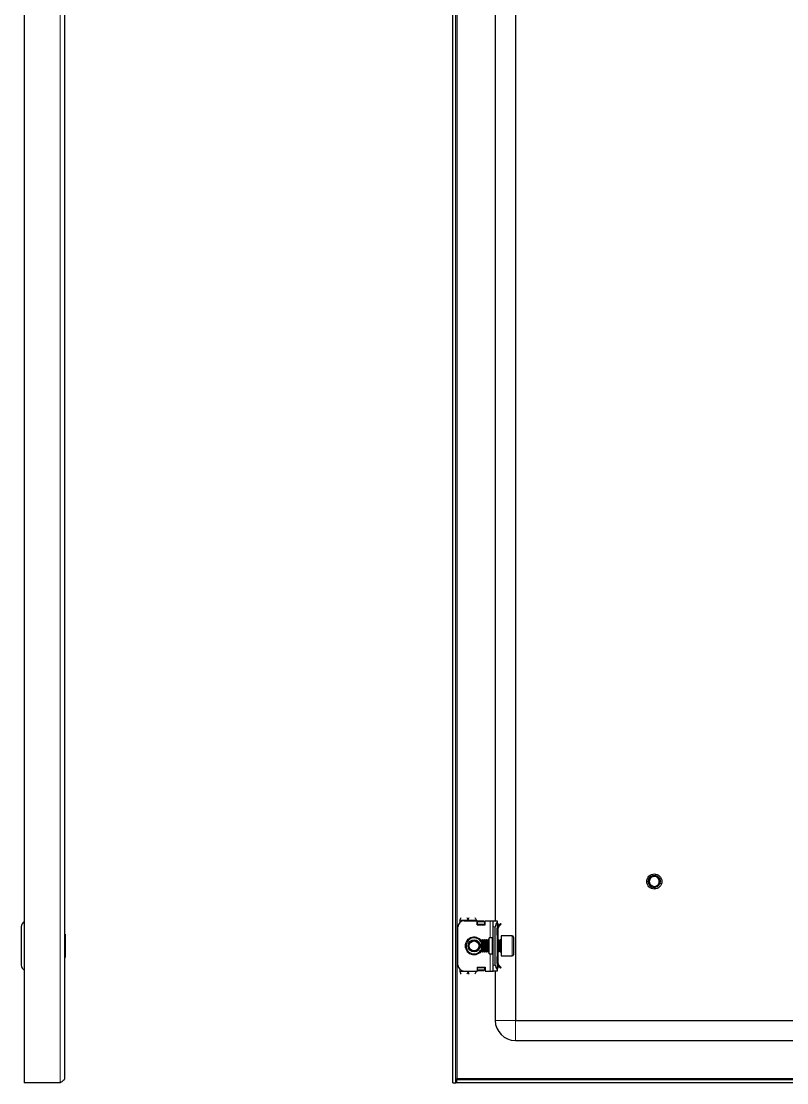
# Model space of a CAD drawing. Header units: millimetres. Extents: x -59 to 1529, y -979 to 1408.
# Drawn here: x 768 to 1149, y -860 to -333 of the extents above; entities that cross this region are included whole.
import ezdxf

# ---------------------------------------------------------------- set-up
doc = ezdxf.new("R2010")
doc.units = ezdxf.units.MM

msp = doc.modelspace()

# ---------------------------------------------------------------- linework, layer by layer
at = {"color": 7, "linetype": 'Continuous', "lineweight": 25}
for p, q in [((769.88, 1300.75), (769.88, -860.25)), ((789.88, 1298.65), (789.88, -858.15)), ((982.79, -860.25), (982.79, 1300.75)), ((984.29, -860.25), (984.29, 1300.75)), ((1013.79, 1269.75), (1013.79, -829.25)), ((1003.79, -104.75), (1003.79, -779.75)), ((1079.95, -759.27), (1079.94, -759.31)), ((1080.01, -759.13), (1080.11, -758.95)), ((1080.02, -759.13), (1080.12, -758.94)), ((1080.52, -758.28), (1080.68, -758.16)), ((1080.55, -758.32), (1080.67, -758.13)), ((1082.19, -757.31), (1082.14, -757.32)), ((1083.33, -757.3), (1083.29, -757.29)), ((1083.51, -757.34), (1083.46, -757.33)), ((1083.68, -757.39), (1083.64, -757.37)), ((1083.86, -757.45), (1083.82, -757.43)), ((1084.22, -757.61), (1084.18, -757.59)), ((1084.22, -757.61), (1084.22, -757.72)), ((1084.22, -757.61), (1084.36, -757.73)), ((1084.4, -757.72), (1084.35, -757.69)), ((1084.57, -757.83), (1084.53, -757.81)), ((1084.57, -757.83), (1084.77, -758.02)), ((1084.73, -757.96), (1084.69, -757.93)), ((1084.88, -758.1), (1084.84, -758.07)), ((1085.01, -758.24), (1084.98, -758.2)), ((1085.6, -759.21), (1085.6, -759.2)), ((1079.79, -760.05), (1079.85, -759.74)), ((1079.79, -760.05), (1079.79, -760.1)), ((1079.79, -760.25), (1079.79, -760.25)), ((1079.81, -759.85), (1079.81, -759.9)), ((1079.85, -759.64), (1079.84, -759.69)), ((1079.9, -759.45), (1079.88, -759.5)), ((1080.5, -761.12), (1080.33, -760.71)), ((1080.63, -762.33), (1080.51, -762.2)), ((1080.51, -762.21), (1080.53, -762.23)), ((1080.63, -762.33), (1080.66, -762.36)), ((1080.77, -762.47), (1080.81, -762.5)), ((1080.93, -762.6), (1080.96, -762.63)), ((1081.09, -762.72), (1081.13, -762.75)), ((1082.59, -763.24), (1083.33, -763.17)), ((1083.48, -763.17), (1083.52, -763.16)), ((1083.67, -763.12), (1083.71, -763.1)), ((1083.86, -763.05), (1083.91, -763.03)), ((1084.24, -762.88), (1084.01, -762.96)), ((1084.05, -762.97), (1084.1, -762.95)), ((1084.41, -762.77), (1084.21, -762.89)), ((1084.23, -762.81), (1084.28, -762.85)), ((1084.24, -762.88), (1084.28, -762.85)), ((1085.7, -760.95), (1085.63, -761.19)), ((1085.66, -759.39), (1085.65, -759.34)), ((1085.65, -761.14), (1085.67, -761.1)), ((1085.71, -759.56), (1085.7, -759.52)), ((1085.7, -760.95), (1085.71, -760.91)), ((1085.75, -759.75), (1085.74, -759.7)), ((1085.74, -760.75), (1085.75, -760.71)), ((1085.79, -760.14), (1085.76, -760.38)), ((1085.77, -759.94), (1085.77, -759.89)), ((1085.77, -760.55), (1085.78, -760.5)), ((1085.79, -760.14), (1085.78, -760.09)), ((1085.79, -760.34), (1085.79, -760.29)), ((986.29, -779.5), (986.29, -780.51)), ((988.29, -779.75), (994.79, -779.75)), ((994.29, -779.5), (994.29, -779.75)), ((994.79, -781.75), (994.79, -779.75)), ((994.99, -779.87), (994.79, -779.87)), ((994.99, -781.75), (994.99, -779.87)), ((995.04, -780.13), (995.54, -779.77)), ((995.54, -780.13), (995.04, -780.48)), ((995.04, -780.48), (995.04, -780.13)), ((995.54, -779.77), (995.54, -780.13)), ((995.54, -779.77), (998.04, -779.77)), ((995.54, -780.13), (998.04, -780.13)), ((998.04, -780.13), (998.04, -779.77)), ((998.04, -779.77), (998.54, -780.13)), ((998.54, -780.48), (998.04, -780.13)), ((998.54, -780.13), (998.54, -780.48)), ((998.79, -781.75), (998.79, -779.75)), ((998.79, -779.75), (1001.29, -779.75)), ((1001.29, -779.75), (1002.79, -779.75)), ((1002.79, -779.75), (1004.79, -779.75)), ((1002.79, -782.75), (1002.79, -779.75)), ((1004.79, -779.75), (1004.79, -780.51)), ((768.38, -782.75), (768.38, -801.75)), ((985.29, -801.75), (985.29, -782.75)), ((994.79, -781.75), (998.79, -781.75)), ((995.04, -781.4), (995.04, -780.48)), ((995.04, -781.75), (995.04, -781.4)), ((998.54, -780.48), (998.54, -781.4)), ((998.54, -781.4), (998.54, -781.75)), ((1002.79, -801.75), (1002.79, -782.75)), ((1003.79, -801.75), (1003.79, -782.75)), ((1004.79, -780.51), (1004.79, -803.99)), ((1004.79, -780.84), (1004.99, -781.04)), ((1005.29, -783.5), (1004.79, -783.5)), ((1004.79, -787), (1004.79, -783.5)), ((1005.29, -781.75), (1005.29, -782.21)), ((1005.29, -787), (1005.29, -783.5)), ((1005.37, -782.09), (1006.35, -781.11)), ((1005.73, -782.44), (1005.37, -782.09)), ((1005.73, -782.44), (1006.7, -781.46)), ((1006.35, -781.11), (1006.7, -781.46)), ((790.13, -786.46), (789.88, -786.46)), ((790.13, -786.46), (790.13, -798.03)), ((997.34, -789.25), (996.79, -789.8)), ((996.79, -789.8), (996.79, -794.7)), ((997.4, -789.25), (997.34, -789.25)), ((997.34, -789.25), (997.34, -795.25)), ((997.79, -789.8), (997.4, -789.25)), ((997.4, -789.25), (997.4, -794.78)), ((998.18, -789.25), (997.79, -789.8)), ((997.79, -789.8), (997.79, -794.31)), ((998.4, -789.25), (998.18, -789.25)), ((998.18, -789.25), (998.18, -794.78)), ((998.79, -789.8), (998.4, -789.25)), ((998.4, -789.25), (998.4, -794.78)), ((999.18, -789.25), (998.79, -789.8)), ((998.79, -789.8), (998.79, -794.31)), ((999.4, -789.25), (999.18, -789.25)), ((999.18, -789.25), (999.18, -794.78)), ((999.79, -789.8), (999.4, -789.25)), ((999.4, -789.25), (999.4, -794.78)), ((1000.18, -789.25), (999.79, -789.8)), ((999.79, -789.8), (999.79, -794.31)), ((1000.4, -789.25), (1000.18, -789.25)), ((1000.18, -789.25), (1000.18, -794.78)), ((1000.79, -789.8), (1000.4, -789.25)), ((1000.4, -789.25), (1000.4, -794.78)), ((1002.29, -788.25), (1000.79, -788.25)), ((1000.79, -796.25), (1000.79, -788.25)), ((1005.29, -787), (1004.79, -787)), ((1005.18, -789.25), (1004.79, -789.8)), ((1005.4, -789.25), (1005.18, -789.25)), ((1005.18, -789.25), (1005.18, -794.78)), ((1005.29, -789.25), (1005.29, -787)), ((1005.79, -789.8), (1005.4, -789.25)), ((1005.4, -789.25), (1005.4, -794.78)), ((1006.18, -789.25), (1005.79, -789.8)), ((1005.79, -789.8), (1005.79, -794.31)), ((1006.54, -789.25), (1006.18, -789.25)), ((1006.18, -789.25), (1006.18, -794.78)), ((1012.19, -787.25), (1006.79, -787.25)), ((1006.79, -787.25), (1006.79, -797.25)), ((1012.79, -787.85), (1012.79, -796.65)), ((996.79, -794.7), (997.34, -795.25)), ((997.34, -795.25), (997.4, -795.25)), ((997.4, -795.25), (997.79, -794.7)), ((997.4, -794.78), (997.4, -795.25)), ((997.79, -794.31), (997.79, -794.7)), ((997.79, -794.7), (998.18, -795.25)), ((998.18, -794.78), (998.18, -795.25)), ((998.18, -795.25), (998.4, -795.25)), ((998.4, -795.25), (998.79, -794.7)), ((998.4, -794.78), (998.4, -795.25)), ((998.79, -794.31), (998.79, -794.7)), ((998.79, -794.7), (999.18, -795.25)), ((999.18, -794.78), (999.18, -795.25)), ((999.18, -795.25), (999.4, -795.25)), ((999.4, -795.25), (999.79, -794.7)), ((999.4, -794.78), (999.4, -795.25)), ((999.79, -794.31), (999.79, -794.7)), ((999.79, -794.7), (1000.18, -795.25)), ((1000.18, -794.78), (1000.18, -795.25)), ((1000.18, -795.25), (1000.4, -795.25)), ((1000.4, -795.25), (1000.79, -794.7)), ((1000.4, -794.78), (1000.4, -795.25)), ((1004.79, -794.7), (1005.18, -795.25)), ((1005.18, -794.78), (1005.18, -795.25)), ((1005.18, -795.25), (1005.4, -795.25)), ((1005.29, -797.5), (1005.29, -795.25)), ((1005.4, -795.25), (1005.79, -794.7)), ((1005.4, -794.78), (1005.4, -795.25)), ((1005.79, -794.31), (1005.79, -794.7)), ((1005.79, -794.7), (1006.18, -795.25)), ((1006.18, -794.78), (1006.18, -795.25)), ((1006.18, -795.25), (1006.54, -795.25)), ((789.88, -798.03), (790.13, -798.03)), ((1000.79, -796.25), (1002.29, -796.25)), ((1004.79, -797.5), (1005.29, -797.5)), ((1004.79, -801), (1004.79, -797.5)), ((1005.29, -801), (1004.79, -801)), ((1005.29, -801), (1005.29, -797.5)), ((1006.79, -797.25), (1012.19, -797.25)), ((986.29, -803.99), (986.29, -805)), ((988.29, -804.75), (994.79, -804.75)), ((994.29, -804.75), (994.29, -805)), ((994.79, -802.75), (994.79, -804.75)), ((994.79, -802.75), (998.79, -802.75)), ((994.79, -804.63), (994.99, -804.63)), ((994.99, -804.63), (994.99, -802.75)), ((995.04, -803.1), (995.04, -802.75)), ((995.04, -804.02), (995.04, -803.1)), ((995.04, -804.02), (995.54, -804.37)), ((995.04, -804.37), (995.04, -804.02)), ((995.54, -804.72), (995.04, -804.37)), ((998.04, -804.37), (995.54, -804.37)), ((995.54, -804.37), (995.54, -804.72)), ((998.04, -804.72), (995.54, -804.72)), ((998.04, -804.37), (998.54, -804.02)), ((998.04, -804.72), (998.04, -804.37)), ((998.54, -804.37), (998.04, -804.72)), ((998.54, -802.75), (998.54, -803.1)), ((998.54, -803.1), (998.54, -804.02)), ((998.54, -804.02), (998.54, -804.37)), ((998.79, -802.75), (998.79, -804.75)), ((998.79, -804.75), (1001.29, -804.75)), ((1001.29, -804.75), (1002.79, -804.75)), ((1002.79, -804.75), (1002.79, -801.75)), ((1004.79, -804.75), (1002.79, -804.75)), ((1003.79, -804.75), (1003.79, -829.25)), ((1004.99, -803.46), (1004.79, -803.66)), ((1004.79, -803.99), (1004.79, -804.75)), ((1005.29, -802.75), (1005.29, -802.36)), ((1005.73, -802.06), (1005.37, -802.41)), ((1005.37, -802.41), (1006.35, -803.39)), ((1005.73, -802.06), (1006.7, -803.04)), ((1006.35, -803.39), (1006.7, -803.04)), ((1013.79, -829.25), (1497.79, -829.25)), ((1013.79, -839.25), (1497.79, -839.25)), ((984.49, -858.75), (984.49, -860.25)), ((1527.09, -858.75), (984.49, -858.75)), ((984.64, -858.75), (984.89, -858.15)), ((787.78, -860.25), (769.88, -860.25)), ((982.79, -860.25), (984.29, -860.25)), ((1527.09, -860.25), (984.49, -860.25))]:
    msp.add_line(p, q, dxfattribs=at)
at = {"color": 8, "linetype": 'Continuous', "lineweight": 18}
for p, q in [((787.78, 1300.75), (787.78, -860.25)), ((984.89, -858.15), (984.89, 1298.65)), ((986.29, -779.5), (990.29, -779.5)), ((990.29, -779.5), (994.29, -779.5)), ((1001.29, -788.25), (1001.29, -779.75)), ((998.54, -781.4), (995.04, -781.4)), ((1003.79, -782.75), (1002.79, -782.75)), ((1004.79, -781.25), (1004.99, -781.04)), ((1004.79, -781.75), (1005.29, -781.75)), ((1002.29, -796.25), (1002.29, -788.25)), ((1006.54, -790.63), (1006.54, -789.25)), ((1006.54, -795.25), (1006.54, -790.63)), ((1012.19, -797.25), (1012.19, -787.25)), ((1001.29, -804.75), (1001.29, -796.25)), ((986.29, -805), (990.29, -805)), ((994.29, -805), (990.29, -805)), ((995.04, -803.1), (998.54, -803.1)), ((1002.79, -801.75), (1003.79, -801.75)), ((1004.79, -802.75), (1005.29, -802.75)), ((1004.79, -803.25), (1004.99, -803.46)), ((1013.79, -829.25), (1003.79, -829.25)), ((1013.79, -829.25), (1013.79, -839.25)), ((1526.69, -858.15), (984.89, -858.15))]:
    msp.add_line(p, q, dxfattribs=at)
at = {"color": 7, "linetype": 'Continuous', "lineweight": 25}
for centre, radius in [((1082.79, -760.25), 3.75), ((993.29, -792.25), 3), ((993.29, -792.25), 2.76), ((993.29, -792.25), 2.45)]:
    msp.add_circle(centre, radius, dxfattribs=at)
for centre, radius, start, end in [((1082.79, -760.25), 2.5, 108.5944, 168.5944), ((1082.79, -760.25), 2.5, 48.5944, 108.5944), ((1082.79, -760.25), 2.5, 348.5944, 48.5944), ((1082.79, -760.25), 3, 180, 220.7437), ((1082.79, -760.25), 2.5, 168.5944, 190.5165), ((1082.79, -760.25), 3, 239.9286, 266.2193), ((1082.79, -760.25), 2.5, 255.8881, 288.5944), ((1082.79, -760.25), 2.5, 288.5944, 348.5944), ((771.38, -782.75), 3, 120, 180), ((988.29, -782.75), 3, 90, 180), ((1006.79, -782.75), 3, 131.8103, 180), ((1004.29, -781.75), 1, 360, 45), ((993.29, -792.25), 4, 90, 331.045), ((993.29, -792.25), 4, 28.955, 90), ((1002.29, -787.75), 0.5, 270, 0), ((1006.54, -789), 0.25, 270, 0), ((1012.19, -787.85), 0.6, 0, 90), ((1006.54, -795.5), 0.25, 360, 90), ((1002.29, -796.75), 0.5, 0, 90), ((1012.19, -796.65), 0.6, 270, 360), ((771.38, -801.75), 3, 180, 240), ((988.29, -801.75), 3, 180, 270), ((1006.79, -801.75), 3, 180, 228.1897), ((1004.29, -802.75), 1, 315, 0), ((1013.79, -829.25), 10, 180, 270)]:
    msp.add_arc(centre, radius, start, end, dxfattribs=at)
at = {"color": 8, "linetype": 'Continuous', "lineweight": 18}
for start, end in [(35.4622, 270), (270, 324.5378)]:
    msp.add_arc((993.29, -792.25), 4.5, start, end, dxfattribs=at)
at = {"color": 7, "linetype": 'Continuous', "lineweight": 25}
for points, knots in [([(1080.31, -759.61), (1080.31, -759.6), (1080.29, -759.56), (1080.24, -759.49), (1080.16, -759.42), (1080.09, -759.37), (1080.01, -759.33), (1079.96, -759.32), (1079.94, -759.31)], [0, 0, 0, 0, 0.0761511, 0.2767043, 0.47712, 0.6774733, 0.8375735, 1, 1, 1, 1]), ([(1079.95, -759.27), (1080.16, -758.84), (1080.48, -758.2), (1081.06, -757.8), (1081.26, -757.67)], [0, 0, 0, 0, 0.657042, 1, 1, 1, 1]), ([(1079.95, -759.27), (1079.98, -759.27), (1080.04, -759.28), (1080.12, -759.31), (1080.19, -759.35), (1080.24, -759.41), (1080.29, -759.46), (1080.32, -759.53), (1080.34, -759.58), (1080.34, -759.62), (1080.34, -759.63)], [0, 0, 0, 0, 0.154027, 0.307095, 0.452862, 0.590123, 0.718565, 0.838856, 0.95247, 1, 1, 1, 1]), ([(1080.03, -759.14), (1080.04, -759.08), (1080.07, -758.95), (1080.14, -758.84), (1080.17, -758.78)], [0, 0, 0, 0, 0.462482, 1, 1, 1, 1]), ([(1080.16, -758.86), (1080.18, -758.79), (1080.26, -758.57), (1080.43, -758.41), (1080.55, -758.3)], [0, 0, 0, 0, 0.326498, 1, 1, 1, 1]), ([(1080.24, -758.73), (1080.26, -758.68), (1080.36, -758.38), (1080.61, -758.17), (1080.81, -757.99)], [0, 0, 0, 0, 0.1718651, 1, 1, 1, 1]), ([(1081.63, -757.89), (1081.56, -757.93), (1081.24, -758.11), (1080.75, -758.58), (1080.44, -759.16), (1080.35, -759.5), (1080.34, -759.56)], [0, 0, 0, 0, 0.104785, 0.513079, 0.918136, 1, 1, 1, 1]), ([(1080.52, -758.28), (1080.52, -758.29), (1080.5, -758.31), (1080.49, -758.33), (1080.47, -758.34)], [0, 0, 0, 0, 0.2967964, 1, 1, 1, 1]), ([(1080.65, -758.15), (1080.64, -758.15), (1080.63, -758.16), (1080.62, -758.18), (1080.61, -758.18)], [0, 0, 0, 0, 0.4842322, 1, 1, 1, 1]), ([(1080.78, -758.02), (1080.77, -758.03), (1080.76, -758.04), (1080.75, -758.05), (1080.75, -758.05)], [0, 0, 0, 0, 0.485158, 1, 1, 1, 1]), ([(1080.92, -757.9), (1080.92, -757.9), (1080.91, -757.91), (1080.9, -757.92), (1080.89, -757.93)], [0, 0, 0, 0, 0.4845464, 1, 1, 1, 1]), ([(1081.08, -757.78), (1081.08, -757.79), (1081.06, -757.8), (1081.05, -757.8), (1081.04, -757.81)], [0, 0, 0, 0, 0.4826873, 1, 1, 1, 1]), ([(1081.08, -757.78), (1081.09, -757.77), (1081.14, -757.74), (1081.2, -757.72), (1081.24, -757.7)], [0, 0, 0, 0, 0.230751, 1, 1, 1, 1]), ([(1081.25, -757.67), (1081.24, -757.68), (1081.23, -757.69), (1081.22, -757.69), (1081.21, -757.7)], [0, 0, 0, 0, 0.4801941, 1, 1, 1, 1]), ([(1081.25, -757.67), (1081.28, -757.69), (1081.34, -757.73), (1081.41, -757.8), (1081.45, -757.85), (1081.46, -757.87)], [0, 0, 0, 0, 0.362858, 0.693435, 1, 1, 1, 1]), ([(1081.61, -757.93), (1081.6, -757.93), (1081.56, -757.92), (1081.49, -757.89), (1081.41, -757.84), (1081.33, -757.77), (1081.29, -757.7), (1081.26, -757.67)], [0, 0, 0, 0, 0.084477, 0.253367, 0.470159, 0.686909, 1, 1, 1, 1]), ([(1081.43, -757.57), (1081.42, -757.58), (1081.41, -757.59), (1081.39, -757.59), (1081.39, -757.6)], [0, 0, 0, 0, 0.477867, 1, 1, 1, 1]), ([(1081.54, -757.88), (1081.54, -757.86), (1081.53, -757.81), (1081.5, -757.74), (1081.45, -757.66), (1081.41, -757.62), (1081.39, -757.6)], [0, 0, 0, 0, 0.154183, 0.462567, 0.728091, 1, 1, 1, 1]), ([(1081.43, -757.57), (1081.46, -757.6), (1081.52, -757.63), (1081.58, -757.71), (1081.63, -757.79), (1081.66, -757.85), (1081.66, -757.89), (1081.66, -757.9)], [0, 0, 0, 0, 0.260762, 0.494805, 0.723794, 0.94279, 1, 1, 1, 1]), ([(1081.62, -757.49), (1081.61, -757.49), (1081.6, -757.5), (1081.58, -757.5), (1081.57, -757.51)], [0, 0, 0, 0, 0.4764859, 1, 1, 1, 1]), ([(1081.71, -757.9), (1081.71, -757.89), (1081.71, -757.83), (1081.7, -757.75), (1081.67, -757.66), (1081.63, -757.58), (1081.59, -757.53), (1081.57, -757.51)], [0, 0, 0, 0, 0.114393, 0.350182, 0.585971, 0.790611, 1, 1, 1, 1]), ([(1081.62, -757.49), (1081.64, -757.48), (1081.7, -757.45), (1081.76, -757.44), (1081.81, -757.43)], [0, 0, 0, 0, 0.301025, 1, 1, 1, 1]), ([(1081.62, -757.49), (1081.65, -757.51), (1081.7, -757.56), (1081.75, -757.63), (1081.79, -757.72), (1081.81, -757.8), (1081.82, -757.86), (1081.81, -757.9), (1081.81, -757.91)], [0, 0, 0, 0, 0.218347, 0.41099, 0.598711, 0.777744, 0.945667, 1, 1, 1, 1]), ([(1081.99, -757.88), (1081.98, -757.88), (1081.93, -757.9), (1081.85, -757.91), (1081.75, -757.91), (1081.68, -757.9), (1081.64, -757.89), (1081.63, -757.89)], [0, 0, 0, 0, 0.099011, 0.388276, 0.61301, 0.895384, 1, 1, 1, 1]), ([(1081.81, -757.41), (1081.8, -757.42), (1081.79, -757.42), (1081.77, -757.43), (1081.76, -757.43)], [0, 0, 0, 0, 0.476579, 1, 1, 1, 1]), ([(1081.84, -757.91), (1081.84, -757.91), (1081.85, -757.87), (1081.86, -757.8), (1081.86, -757.7), (1081.85, -757.6), (1081.81, -757.51), (1081.78, -757.46), (1081.76, -757.43)], [0, 0, 0, 0, 0.019058, 0.219488, 0.419831, 0.620151, 0.807785, 1, 1, 1, 1]), ([(1081.81, -757.41), (1081.83, -757.44), (1081.88, -757.49), (1081.92, -757.57), (1081.95, -757.66), (1081.96, -757.74), (1081.96, -757.81), (1081.94, -757.85), (1081.94, -757.87)], [0, 0, 0, 0, 0.213002, 0.396975, 0.575181, 0.744364, 0.902779, 1, 1, 1, 1]), ([(1082, -757.35), (1082, -757.36), (1081.98, -757.36), (1081.96, -757.36), (1081.96, -757.37)], [0, 0, 0, 0, 0.478977, 1, 1, 1, 1]), ([(1081.96, -757.87), (1081.97, -757.84), (1082, -757.79), (1082.01, -757.7), (1082.02, -757.61), (1082.01, -757.5), (1081.98, -757.42), (1081.96, -757.37)], [0, 0, 0, 0, 0.147065, 0.321231, 0.495346, 0.669443, 1, 1, 1, 1]), ([(1082.26, -757.65), (1082.25, -757.66), (1082.23, -757.71), (1082.16, -757.79), (1082.07, -757.85), (1082.01, -757.87), (1081.99, -757.88)], [0, 0, 0, 0, 0.153621, 0.528305, 0.811762, 1, 1, 1, 1]), ([(1082, -757.35), (1082.02, -757.38), (1082.06, -757.44), (1082.09, -757.53), (1082.1, -757.61), (1082.1, -757.69), (1082.08, -757.77), (1082.06, -757.82), (1082.04, -757.85), (1082.03, -757.86)], [0, 0, 0, 0, 0.195461, 0.359649, 0.517607, 0.666788, 0.806268, 0.936243, 1, 1, 1, 1]), ([(1082.08, -757.81), (1082.08, -757.81), (1082.11, -757.77), (1082.14, -757.68), (1082.17, -757.57), (1082.17, -757.48), (1082.17, -757.4), (1082.15, -757.35), (1082.14, -757.32)], [0, 0, 0, 0, 0.001313, 0.309582, 0.493731, 0.677835, 0.837663, 1, 1, 1, 1]), ([(1082.11, -757.82), (1082.14, -757.8), (1082.19, -757.76), (1082.23, -757.69), (1082.25, -757.66), (1082.26, -757.65)], [0, 0, 0, 0, 0.41332, 0.833507, 1, 1, 1, 1]), ([(1082.19, -757.31), (1082.2, -757.34), (1082.22, -757.39), (1082.24, -757.47), (1082.24, -757.56), (1082.23, -757.63), (1082.19, -757.72), (1082.15, -757.78), (1082.12, -757.81)], [0, 0, 0, 0, 0.1625787, 0.3241601, 0.4782157, 0.6233718, 0.7592045, 1, 1, 1, 1]), ([(1082.15, -757.33), (1082.17, -757.32), (1082.29, -757.28), (1082.41, -757.27), (1082.52, -757.26)], [0, 0, 0, 0, 0.169871, 1, 1, 1, 1]), ([(1082.19, -757.31), (1082.22, -757.3), (1082.54, -757.24), (1083.18, -757.23), (1083.84, -757.41), (1084.17, -757.59), (1084.24, -757.62)], [0, 0, 0, 0, 0.044285, 0.46488, 0.894202, 1, 1, 1, 1]), ([(1084.23, -757.93), (1084.17, -757.9), (1083.84, -757.72), (1083.17, -757.54), (1082.55, -757.57), (1082.26, -757.65), (1082.26, -757.65)], [0, 0, 0, 0, 0.102158, 0.551599, 0.99962, 1, 1, 1, 1]), ([(1082.62, -757.28), (1082.69, -757.27), (1082.86, -757.24), (1083.03, -757.26), (1083.13, -757.27)], [0, 0, 0, 0, 0.399625, 1, 1, 1, 1]), ([(1083.28, -757.31), (1083.33, -757.31), (1083.48, -757.32), (1083.63, -757.37), (1083.72, -757.4)], [0, 0, 0, 0, 0.353316, 1, 1, 1, 1]), ([(1084.15, -757.91), (1084.15, -757.9), (1084.15, -757.87), (1084.16, -757.8), (1084.19, -757.71), (1084.22, -757.65), (1084.24, -757.62)], [0, 0, 0, 0, 0.058255, 0.305509, 0.64716, 1, 1, 1, 1]), ([(1084.44, -758.37), (1084.43, -758.37), (1084.39, -758.33), (1084.35, -758.27), (1084.3, -758.19), (1084.26, -758.1), (1084.24, -758.01), (1084.23, -757.96), (1084.23, -757.93)], [0, 0, 0, 0, 0.066273, 0.267344, 0.423096, 0.618734, 0.814089, 1, 1, 1, 1]), ([(1084.24, -757.93), (1084.26, -757.91), (1084.29, -757.86), (1084.33, -757.78), (1084.35, -757.72), (1084.35, -757.69)], [0, 0, 0, 0, 0.351509, 0.671861, 1, 1, 1, 1]), ([(1084.4, -757.72), (1084.39, -757.75), (1084.39, -757.82), (1084.36, -757.92), (1084.31, -758), (1084.28, -758.05), (1084.26, -758.07), (1084.26, -758.07)], [0, 0, 0, 0, 0.275174, 0.522846, 0.765225, 0.99702, 1, 1, 1, 1]), ([(1084.27, -758.12), (1084.28, -758.11), (1084.32, -758.09), (1084.39, -758.04), (1084.45, -757.97), (1084.5, -757.89), (1084.52, -757.83), (1084.53, -757.81)], [0, 0, 0, 0, 0.0849649, 0.3293377, 0.5737157, 0.7844106, 1, 1, 1, 1]), ([(1084.57, -757.83), (1084.56, -757.87), (1084.55, -757.94), (1084.51, -758.03), (1084.46, -758.1), (1084.4, -758.16), (1084.35, -758.2), (1084.32, -758.21), (1084.32, -758.21)], [0, 0, 0, 0, 0.222831, 0.420099, 0.612409, 0.79585, 0.967895, 1, 1, 1, 1]), ([(1084.33, -758.24), (1084.33, -758.24), (1084.37, -758.23), (1084.43, -758.2), (1084.52, -758.15), (1084.59, -758.09), (1084.65, -758.01), (1084.68, -757.96), (1084.69, -757.93)], [0, 0, 0, 0, 0.002693, 0.20821, 0.413641, 0.619057, 0.807274, 1, 1, 1, 1]), ([(1084.73, -757.96), (1084.72, -758), (1084.7, -758.06), (1084.65, -758.14), (1084.59, -758.21), (1084.53, -758.26), (1084.47, -758.3), (1084.43, -758.3), (1084.42, -758.3)], [0, 0, 0, 0, 0.219212, 0.409339, 0.593597, 0.768568, 0.932394, 1, 1, 1, 1]), ([(1084.43, -758.33), (1084.46, -758.32), (1084.53, -758.31), (1084.62, -758.27), (1084.71, -758.22), (1084.78, -758.15), (1084.82, -758.1), (1084.84, -758.07)], [0, 0, 0, 0, 0.190996, 0.383798, 0.576553, 0.78528, 1, 1, 1, 1]), ([(1084.89, -758.45), (1084.88, -758.46), (1084.85, -758.47), (1084.8, -758.49), (1084.71, -758.49), (1084.61, -758.48), (1084.51, -758.43), (1084.46, -758.39), (1084.44, -758.37)], [0, 0, 0, 0, 0.045866, 0.230744, 0.387461, 0.658246, 0.861978, 1, 1, 1, 1]), ([(1084.88, -758.1), (1084.86, -758.13), (1084.84, -758.19), (1084.78, -758.26), (1084.71, -758.32), (1084.64, -758.36), (1084.57, -758.38), (1084.52, -758.38), (1084.5, -758.38)], [0, 0, 0, 0, 0.211659, 0.390361, 0.562352, 0.724819, 0.876696, 1, 1, 1, 1]), ([(1084.52, -758.4), (1084.53, -758.4), (1084.6, -758.41), (1084.69, -758.39), (1084.81, -758.35), (1084.9, -758.29), (1084.95, -758.24), (1084.98, -758.2)], [0, 0, 0, 0, 0.046579, 0.362688, 0.551736, 0.740753, 1, 1, 1, 1]), ([(1084.52, -758.44), (1084.56, -758.45), (1084.62, -758.47), (1084.71, -758.48), (1084.8, -758.47), (1084.86, -758.46), (1084.89, -758.45)], [0, 0, 0, 0, 0.251795, 0.502165, 0.752314, 1, 1, 1, 1]), ([(1085.01, -758.24), (1085, -758.26), (1084.96, -758.31), (1084.9, -758.37), (1084.83, -758.41), (1084.76, -758.44), (1084.68, -758.46), (1084.62, -758.46), (1084.58, -758.45), (1084.57, -758.44)], [0, 0, 0, 0, 0.169226, 0.337427, 0.497935, 0.649179, 0.790582, 0.922688, 1, 1, 1, 1]), ([(1085.62, -760.29), (1085.62, -760.22), (1085.6, -759.82), (1085.42, -759.15), (1085.06, -758.68), (1084.89, -758.45)], [0, 0, 0, 0, 0.108003, 0.585763, 1, 1, 1, 1]), ([(1085.01, -758.24), (1085.13, -758.39), (1085.42, -758.74), (1085.71, -759.4), (1085.76, -759.91), (1085.79, -760.16)], [0, 0, 0, 0, 0.274163, 0.639603, 1, 1, 1, 1]), ([(1085.1, -758.37), (1085.14, -758.41), (1085.28, -758.54), (1085.37, -758.71), (1085.43, -758.84)], [0, 0, 0, 0, 0.288707, 1, 1, 1, 1]), ([(1085.48, -758.95), (1085.5, -758.98), (1085.59, -759.12), (1085.63, -759.28), (1085.67, -759.41)], [0, 0, 0, 0, 0.192577, 1, 1, 1, 1]), ([(1079.79, -760.26), (1079.79, -760.21), (1079.78, -760.13), (1079.8, -760.05), (1079.81, -760.03)], [0, 0, 0, 0, 0.659859, 1, 1, 1, 1]), ([(1080.28, -759.96), (1080.27, -759.97), (1080.25, -760.01), (1080.21, -760.06), (1080.16, -760.11), (1080.09, -760.16), (1080.02, -760.2), (1079.93, -760.23), (1079.86, -760.25), (1079.81, -760.25), (1079.79, -760.25)], [0, 0, 0, 0, 0.060221, 0.18113, 0.301988, 0.42281, 0.589437, 0.75603, 0.87711, 1, 1, 1, 1]), ([(1079.79, -760.05), (1079.83, -760.04), (1079.89, -760.01), (1079.99, -759.99), (1080.08, -759.99), (1080.16, -760.01), (1080.21, -760.03), (1080.23, -760.04)], [0, 0, 0, 0, 0.235039, 0.445532, 0.651268, 0.847853, 1, 1, 1, 1]), ([(1080.14, -760.12), (1080.12, -760.11), (1080.06, -760.09), (1079.97, -760.08), (1079.88, -760.08), (1079.82, -760.1), (1079.79, -760.1)], [0, 0, 0, 0, 0.237597, 0.516729, 0.755527, 1, 1, 1, 1]), ([(1079.79, -760.26), (1079.82, -760.24), (1079.88, -760.21), (1079.97, -760.18), (1080.03, -760.18), (1080.06, -760.18)], [0, 0, 0, 0, 0.371226, 0.708872, 1, 1, 1, 1]), ([(1080.72, -762.03), (1080.69, -762.01), (1080.45, -761.79), (1080.1, -761.33), (1079.86, -760.72), (1079.81, -760.37), (1079.79, -760.25)], [0, 0, 0, 0, 0.050685, 0.485619, 0.826643, 1, 1, 1, 1]), ([(1079.81, -759.85), (1079.85, -759.84), (1079.91, -759.81), (1080.01, -759.81), (1080.1, -759.82), (1080.18, -759.84), (1080.24, -759.87), (1080.27, -759.9), (1080.28, -759.91)], [0, 0, 0, 0, 0.214065, 0.402363, 0.585629, 0.760234, 0.923894, 1, 1, 1, 1]), ([(1080.25, -760.01), (1080.23, -759.99), (1080.17, -759.95), (1080.08, -759.91), (1079.99, -759.89), (1079.9, -759.88), (1079.84, -759.89), (1079.81, -759.9)], [0, 0, 0, 0, 0.1891735, 0.4046974, 0.6202202, 0.8079351, 1, 1, 1, 1]), ([(1080.31, -759.9), (1080.3, -759.89), (1080.27, -759.85), (1080.21, -759.8), (1080.12, -759.75), (1080.03, -759.71), (1079.94, -759.69), (1079.87, -759.69), (1079.84, -759.69)], [0, 0, 0, 0, 0.069872, 0.258455, 0.446951, 0.635422, 0.81547, 1, 1, 1, 1]), ([(1079.85, -759.64), (1079.86, -759.59), (1079.87, -759.51), (1079.91, -759.44), (1079.92, -759.41)], [0, 0, 0, 0, 0.657988, 1, 1, 1, 1]), ([(1079.85, -759.64), (1079.88, -759.64), (1079.95, -759.62), (1080.05, -759.63), (1080.13, -759.65), (1080.21, -759.69), (1080.27, -759.73), (1080.3, -759.76), (1080.31, -759.78)], [0, 0, 0, 0, 0.208898, 0.388587, 0.562428, 0.727295, 0.881578, 1, 1, 1, 1]), ([(1080.31, -759.75), (1080.3, -759.73), (1080.27, -759.69), (1080.21, -759.63), (1080.13, -759.58), (1080.06, -759.54), (1079.97, -759.51), (1079.91, -759.5), (1079.88, -759.5)], [0, 0, 0, 0, 0.137266, 0.30795, 0.478578, 0.649185, 0.822833, 1, 1, 1, 1]), ([(1079.9, -759.45), (1079.93, -759.45), (1079.99, -759.45), (1080.07, -759.46), (1080.15, -759.49), (1080.22, -759.54), (1080.28, -759.59), (1080.32, -759.64), (1080.34, -759.68), (1080.34, -759.7)], [0, 0, 0, 0, 0.165667, 0.330522, 0.488809, 0.638525, 0.778629, 0.909213, 1, 1, 1, 1]), ([(1080.28, -759.92), (1080.27, -760.02), (1080.26, -760.29), (1080.3, -760.55), (1080.33, -760.71)], [0, 0, 0, 0, 0.408521, 1, 1, 1, 1]), ([(1080.34, -759.76), (1080.33, -759.76), (1080.32, -759.81), (1080.3, -759.86), (1080.28, -759.91), (1080.28, -759.92)], [0, 0, 0, 0, 0.157682, 0.8030401, 1, 1, 1, 1]), ([(1080.34, -759.56), (1080.34, -759.59), (1080.35, -759.66), (1080.34, -759.72), (1080.34, -759.76)], [0, 0, 0, 0, 0.544473, 1, 1, 1, 1]), ([(1081.78, -762.48), (1081.71, -762.45), (1081.38, -762.29), (1080.87, -761.87), (1080.62, -761.37), (1080.5, -761.12)], [0, 0, 0, 0, 0.130652, 0.560007, 1, 1, 1, 1]), ([(1080.51, -762.21), (1080.53, -762.18), (1080.56, -762.14), (1080.63, -762.08), (1080.68, -762.05), (1080.71, -762.03), (1080.72, -762.03)], [0, 0, 0, 0, 0.315056, 0.630194, 0.945514, 1, 1, 1, 1]), ([(1081.08, -762.08), (1081.05, -762.07), (1080.99, -762.06), (1080.9, -762.06), (1080.83, -762.07), (1080.74, -762.09), (1080.64, -762.14), (1080.57, -762.19), (1080.53, -762.23)], [0, 0, 0, 0, 0.149407, 0.278563, 0.407661, 0.536722, 0.727045, 1, 1, 1, 1]), ([(1080.63, -762.33), (1080.64, -762.3), (1080.67, -762.25), (1080.73, -762.19), (1080.8, -762.14), (1080.87, -762.1), (1080.94, -762.08), (1081.02, -762.07), (1081.07, -762.08), (1081.09, -762.09)], [0, 0, 0, 0, 0.159446, 0.318034, 0.469983, 0.61348, 0.747649, 0.872856, 1, 1, 1, 1]), ([(1081.14, -762.13), (1081.14, -762.13), (1081.1, -762.13), (1081.04, -762.14), (1080.95, -762.15), (1080.87, -762.19), (1080.79, -762.23), (1080.72, -762.29), (1080.68, -762.34), (1080.66, -762.36)], [0, 0, 0, 0, 0.018281, 0.175639, 0.332896, 0.490097, 0.647274, 0.821632, 1, 1, 1, 1]), ([(1080.72, -762.03), (1080.74, -762.03), (1080.78, -762.02), (1080.87, -762.01), (1080.96, -762.02), (1081.05, -762.06), (1081.13, -762.11), (1081.22, -762.2), (1081.29, -762.31), (1081.31, -762.4), (1081.32, -762.44)], [0, 0, 0, 0, 0.073646, 0.169563, 0.351373, 0.438893, 0.519676, 0.682906, 0.8512, 1, 1, 1, 1]), ([(1080.77, -762.47), (1080.78, -762.44), (1080.8, -762.37), (1080.86, -762.29), (1080.92, -762.23), (1080.99, -762.19), (1081.06, -762.16), (1081.12, -762.14), (1081.15, -762.14), (1081.15, -762.14)], [0, 0, 0, 0, 0.198035, 0.367663, 0.531495, 0.686664, 0.831818, 0.981917, 1, 1, 1, 1]), ([(1081.22, -762.21), (1081.21, -762.21), (1081.16, -762.22), (1081.09, -762.24), (1081, -762.29), (1080.92, -762.35), (1080.85, -762.42), (1080.82, -762.47), (1080.81, -762.5)], [0, 0, 0, 0, 0.0505, 0.241124, 0.431653, 0.622154, 0.808692, 1, 1, 1, 1]), ([(1080.93, -762.6), (1080.93, -762.57), (1080.95, -762.5), (1080.99, -762.41), (1081.05, -762.34), (1081.11, -762.29), (1081.17, -762.25), (1081.21, -762.24), (1081.23, -762.23)], [0, 0, 0, 0, 0.209239, 0.392702, 0.571062, 0.740844, 0.899958, 1, 1, 1, 1]), ([(1081.28, -762.31), (1081.26, -762.32), (1081.2, -762.35), (1081.12, -762.4), (1081.05, -762.47), (1081, -762.55), (1080.98, -762.6), (1080.96, -762.63)], [0, 0, 0, 0, 0.172104, 0.391099, 0.610089, 0.802801, 1, 1, 1, 1]), ([(1081.09, -762.72), (1081.1, -762.69), (1081.1, -762.62), (1081.14, -762.53), (1081.19, -762.45), (1081.24, -762.39), (1081.28, -762.36), (1081.29, -762.35)], [0, 0, 0, 0, 0.240212, 0.454711, 0.664287, 0.864517, 1, 1, 1, 1]), ([(1081.33, -762.46), (1081.31, -762.48), (1081.26, -762.52), (1081.2, -762.59), (1081.16, -762.67), (1081.14, -762.72), (1081.13, -762.75)], [0, 0, 0, 0, 0.228254, 0.510351, 0.752319, 1, 1, 1, 1]), ([(1081.27, -762.84), (1081.27, -762.8), (1081.27, -762.73), (1081.3, -762.63), (1081.32, -762.57), (1081.34, -762.55), (1081.34, -762.55)], [0, 0, 0, 0, 0.357139, 0.680979, 0.998183, 1, 1, 1, 1]), ([(1081.32, -762.44), (1081.33, -762.45), (1081.34, -762.5), (1081.34, -762.57), (1081.34, -762.66), (1081.32, -762.76), (1081.3, -762.82), (1081.28, -762.85)], [0, 0, 0, 0, 0.113604, 0.31095, 0.508229, 0.75166, 1, 1, 1, 1]), ([(1082.18, -762.67), (1081.89, -762.62), (1081.6, -762.57), (1081.33, -762.44), (1081.32, -762.44)], [0, 0, 0, 0, 0.965671, 1, 1, 1, 1]), ([(1082.18, -762.67), (1082.08, -762.64), (1081.95, -762.58), (1081.82, -762.51), (1081.78, -762.48)], [0, 0, 0, 0, 0.681733, 1, 1, 1, 1]), ([(1083.33, -763.17), (1083.33, -763.16), (1083.31, -763.11), (1083.29, -763.03), (1083.29, -762.95), (1083.31, -762.88), (1083.34, -762.8), (1083.41, -762.72), (1083.5, -762.65), (1083.56, -762.63), (1083.58, -762.62)], [0, 0, 0, 0, 0.098631, 0.238541, 0.378532, 0.49895, 0.601027, 0.777401, 0.9101, 1, 1, 1, 1]), ([(1083.49, -762.67), (1083.48, -762.67), (1083.45, -762.7), (1083.41, -762.76), (1083.37, -762.84), (1083.34, -762.93), (1083.33, -763.02), (1083.32, -763.11), (1083.33, -763.15), (1083.33, -763.17)], [0, 0, 0, 0, 0.036757, 0.196192, 0.355485, 0.51469, 0.719746, 0.882005, 1, 1, 1, 1]), ([(1083.48, -763.17), (1083.46, -763.14), (1083.43, -763.09), (1083.41, -763.01), (1083.4, -762.92), (1083.41, -762.84), (1083.43, -762.75), (1083.48, -762.69), (1083.5, -762.66)], [0, 0, 0, 0, 0.16279, 0.324686, 0.479688, 0.626058, 0.76302, 1, 1, 1, 1]), ([(1083.57, -762.64), (1083.55, -762.66), (1083.53, -762.71), (1083.5, -762.8), (1083.48, -762.89), (1083.48, -763.02), (1083.51, -763.11), (1083.52, -763.16)], [0, 0, 0, 0, 0.13286, 0.29106, 0.491007, 0.69089, 1, 1, 1, 1]), ([(1083.67, -763.12), (1083.65, -763.09), (1083.6, -763.04), (1083.57, -762.95), (1083.55, -762.87), (1083.54, -762.78), (1083.56, -762.71), (1083.57, -762.65), (1083.59, -762.63), (1083.59, -762.62)], [0, 0, 0, 0, 0.198483, 0.367712, 0.531083, 0.685778, 0.830503, 0.965152, 1, 1, 1, 1]), ([(1083.58, -762.62), (1083.6, -762.62), (1083.64, -762.6), (1083.72, -762.59), (1083.82, -762.59), (1083.91, -762.6), (1084, -762.63), (1084.08, -762.66), (1084.16, -762.71), (1084.21, -762.76), (1084.24, -762.79), (1084.25, -762.8)], [0, 0, 0, 0, 0.04296, 0.1733, 0.274263, 0.401081, 0.527716, 0.654259, 0.780759, 0.936852, 1, 1, 1, 1]), ([(1083.68, -762.6), (1083.67, -762.61), (1083.66, -762.65), (1083.64, -762.72), (1083.63, -762.82), (1083.64, -762.92), (1083.67, -763.01), (1083.7, -763.07), (1083.71, -763.1)], [0, 0, 0, 0, 0.043388, 0.23288, 0.422274, 0.611632, 0.803279, 1, 1, 1, 1]), ([(1083.86, -763.05), (1083.83, -763.03), (1083.79, -762.98), (1083.74, -762.9), (1083.7, -762.81), (1083.69, -762.73), (1083.69, -762.66), (1083.7, -762.61), (1083.7, -762.6)], [0, 0, 0, 0, 0.208724, 0.39105, 0.568219, 0.73683, 0.894853, 1, 1, 1, 1]), ([(1083.8, -762.59), (1083.79, -762.62), (1083.78, -762.68), (1083.79, -762.78), (1083.82, -762.87), (1083.85, -762.96), (1083.89, -763.01), (1083.91, -763.03)], [0, 0, 0, 0, 0.181695, 0.396783, 0.61186, 0.803681, 1, 1, 1, 1]), ([(1084.05, -762.97), (1084.02, -762.95), (1083.97, -762.91), (1083.91, -762.83), (1083.86, -762.75), (1083.84, -762.67), (1083.83, -762.62), (1083.83, -762.59)], [0, 0, 0, 0, 0.234253, 0.442787, 0.646465, 0.841043, 1, 1, 1, 1]), ([(1083.94, -762.61), (1083.94, -762.61), (1083.94, -762.65), (1083.96, -762.71), (1083.99, -762.8), (1084.04, -762.88), (1084.08, -762.93), (1084.1, -762.95)], [0, 0, 0, 0, 0.00279, 0.269575, 0.536371, 0.765499, 1, 1, 1, 1]), ([(1084.24, -762.88), (1084.21, -762.86), (1084.15, -762.82), (1084.08, -762.75), (1084.03, -762.69), (1084.02, -762.65), (1084.01, -762.64)], [0, 0, 0, 0, 0.319514, 0.608493, 0.891527, 1, 1, 1, 1]), ([(1084.25, -762.8), (1084.32, -762.75), (1084.67, -762.52), (1085.16, -762.02), (1085.39, -761.46), (1085.49, -761.22)], [0, 0, 0, 0, 0.128781, 0.613629, 1, 1, 1, 1]), ([(1085.22, -760.82), (1085.23, -760.85), (1085.24, -760.91), (1085.28, -761), (1085.33, -761.07), (1085.38, -761.14), (1085.44, -761.19), (1085.48, -761.21), (1085.49, -761.22)], [0, 0, 0, 0, 0.1827374, 0.3634226, 0.5439468, 0.7243733, 0.9047468, 1, 1, 1, 1]), ([(1085.49, -761.22), (1085.49, -761.22), (1085.45, -761.21), (1085.4, -761.18), (1085.34, -761.13), (1085.29, -761.08), (1085.25, -761), (1085.22, -760.9), (1085.23, -760.8), (1085.24, -760.75), (1085.24, -760.74)], [0, 0, 0, 0, 0.022761, 0.192243, 0.346896, 0.477535, 0.588677, 0.783334, 0.968624, 1, 1, 1, 1]), ([(1085.65, -761.14), (1085.62, -761.14), (1085.56, -761.14), (1085.48, -761.11), (1085.4, -761.08), (1085.34, -761.03), (1085.29, -760.97), (1085.25, -760.91), (1085.23, -760.87), (1085.23, -760.84), (1085.23, -760.84)], [0, 0, 0, 0, 0.159812, 0.318711, 0.470648, 0.614013, 0.748131, 0.873387, 0.991083, 1, 1, 1, 1]), ([(1085.24, -760.74), (1085.25, -760.71), (1085.27, -760.64), (1085.32, -760.54), (1085.39, -760.45), (1085.45, -760.39), (1085.52, -760.34), (1085.58, -760.31), (1085.61, -760.29), (1085.62, -760.29)], [0, 0, 0, 0, 0.125166, 0.336769, 0.488675, 0.640371, 0.791962, 0.943503, 1, 1, 1, 1]), ([(1085.24, -760.79), (1085.25, -760.81), (1085.28, -760.85), (1085.33, -760.92), (1085.41, -760.99), (1085.49, -761.04), (1085.58, -761.08), (1085.64, -761.09), (1085.67, -761.1)], [0, 0, 0, 0, 0.1126873, 0.2669781, 0.4643321, 0.6616074, 0.8291568, 1, 1, 1, 1]), ([(1085.7, -760.95), (1085.67, -760.96), (1085.6, -760.97), (1085.51, -760.95), (1085.43, -760.93), (1085.36, -760.89), (1085.3, -760.84), (1085.27, -760.8), (1085.25, -760.78)], [0, 0, 0, 0, 0.207037, 0.38272, 0.55212, 0.712365, 0.86221, 1, 1, 1, 1]), ([(1085.74, -760.75), (1085.71, -760.76), (1085.64, -760.78), (1085.55, -760.78), (1085.46, -760.77), (1085.38, -760.74), (1085.32, -760.7), (1085.28, -760.66), (1085.27, -760.65)], [0, 0, 0, 0, 0.205811, 0.38496, 0.558827, 0.724121, 0.878934, 1, 1, 1, 1]), ([(1085.28, -760.7), (1085.3, -760.72), (1085.35, -760.77), (1085.43, -760.83), (1085.52, -760.87), (1085.61, -760.9), (1085.68, -760.9), (1085.71, -760.91)], [0, 0, 0, 0, 0.183111, 0.381533, 0.579913, 0.787111, 1, 1, 1, 1]), ([(1085.31, -760.57), (1085.33, -760.59), (1085.39, -760.63), (1085.48, -760.67), (1085.57, -760.7), (1085.66, -760.71), (1085.72, -760.71), (1085.75, -760.71)], [0, 0, 0, 0, 0.19243, 0.403622, 0.614801, 0.805152, 1, 1, 1, 1]), ([(1085.77, -760.55), (1085.74, -760.56), (1085.67, -760.59), (1085.58, -760.6), (1085.49, -760.6), (1085.4, -760.57), (1085.35, -760.56), (1085.33, -760.54), (1085.32, -760.54)], [0, 0, 0, 0, 0.227908, 0.430276, 0.627707, 0.816134, 0.99284, 1, 1, 1, 1]), ([(1085.39, -760.45), (1085.4, -760.45), (1085.43, -760.47), (1085.5, -760.5), (1085.6, -760.52), (1085.69, -760.52), (1085.75, -760.51), (1085.78, -760.5)], [0, 0, 0, 0, 0.0501556, 0.3045132, 0.5588802, 0.7769031, 1, 1, 1, 1]), ([(1085.79, -760.34), (1085.75, -760.36), (1085.69, -760.39), (1085.59, -760.41), (1085.51, -760.42), (1085.46, -760.41), (1085.44, -760.41)], [0, 0, 0, 0, 0.293779, 0.558982, 0.818494, 1, 1, 1, 1]), ([(1085.66, -761.08), (1085.66, -761.1), (1085.64, -761.22), (1085.59, -761.32), (1085.55, -761.4)], [0, 0, 0, 0, 0.218168, 1, 1, 1, 1]), ([(1085.56, -760.32), (1085.58, -760.32), (1085.63, -760.33), (1085.7, -760.32), (1085.76, -760.3), (1085.79, -760.29)], [0, 0, 0, 0, 0.236131, 0.613435, 1, 1, 1, 1]), ([(1085.68, -759.51), (1085.69, -759.55), (1085.75, -759.7), (1085.77, -759.86), (1085.78, -759.98)], [0, 0, 0, 0, 0.2829098, 1, 1, 1, 1]), ([(986.29, -779.5), (986.38, -779.26), (986.57, -778.77), (986.76, -778.37), (986.86, -778.18)], [0, 0, 0, 0, 0.502065, 1, 1, 1, 1]), ([(989.72, -778.19), (989.79, -778.34), (989.97, -778.69), (990.16, -779.18), (990.27, -779.46), (990.29, -779.5)], [0, 0, 0, 0, 0.415483, 0.917152, 1, 1, 1, 1]), ([(990.29, -779.5), (990.38, -779.26), (990.57, -778.77), (990.76, -778.37), (990.86, -778.18)], [0, 0, 0, 0, 0.502065, 1, 1, 1, 1]), ([(993.72, -778.19), (993.79, -778.34), (993.97, -778.69), (994.16, -779.18), (994.27, -779.46), (994.29, -779.5)], [0, 0, 0, 0, 0.4154826, 0.9171518, 1, 1, 1, 1]), ([(1005.37, -782.09), (1005.22, -782.27), (1004.91, -782.65), (1004.79, -783.18), (1004.79, -783.46), (1004.79, -783.5)], [0, 0, 0, 0, 0.461863, 0.923726, 1, 1, 1, 1]), ([(1005.73, -782.44), (1005.61, -782.59), (1005.42, -782.82), (1005.31, -783.2), (1005.29, -783.4), (1005.29, -783.5)], [0, 0, 0, 0, 0.485042, 0.738404, 1, 1, 1, 1]), ([(1004.79, -801), (1004.81, -801.24), (1004.86, -801.72), (1005.15, -802.18), (1005.35, -802.39), (1005.37, -802.41)], [0, 0, 0, 0, 0.461863, 0.923726, 1, 1, 1, 1]), ([(1005.29, -801), (1005.31, -801.19), (1005.34, -801.48), (1005.53, -801.83), (1005.66, -801.98), (1005.73, -802.06)], [0, 0, 0, 0, 0.485042, 0.738404, 1, 1, 1, 1]), ([(986.86, -806.31), (986.78, -806.15), (986.61, -805.81), (986.41, -805.32), (986.3, -805.04), (986.29, -805)], [0, 0, 0, 0, 0.4154826, 0.9171518, 1, 1, 1, 1]), ([(990.29, -805), (990.19, -805.24), (990, -805.73), (989.81, -806.13), (989.72, -806.32)], [0, 0, 0, 0, 0.502065, 1, 1, 1, 1]), ([(990.86, -806.31), (990.78, -806.15), (990.61, -805.81), (990.41, -805.32), (990.3, -805.04), (990.29, -805)], [0, 0, 0, 0, 0.415483, 0.917152, 1, 1, 1, 1]), ([(994.29, -805), (994.19, -805.24), (994, -805.73), (993.81, -806.13), (993.72, -806.32)], [0, 0, 0, 0, 0.502065, 1, 1, 1, 1]), ([(984.29, -860.25), (984.3, -860.07), (984.32, -859.7), (984.41, -859.33), (984.48, -859.14), (984.49, -859.13)], [0, 0, 0, 0, 0.48755, 0.97507, 1, 1, 1, 1])]:
    msp.add_open_spline(points, degree=3, knots=knots, dxfattribs=at)
for points in [[(789.88, -858.15), (789.84, -858.32), (789.78, -858.67), (789.3, -859.2), (788.6, -859.72), (788.05, -860.07), (787.78, -860.25)], [(984.89, -858.15), (984.85, -858.23), (984.79, -858.39), (984.69, -858.58), (984.59, -858.72), (984.52, -858.74), (984.49, -858.75)]]:
    msp.add_open_spline(points, degree=3, dxfattribs=at)

doc.saveas('drawing.dxf')
